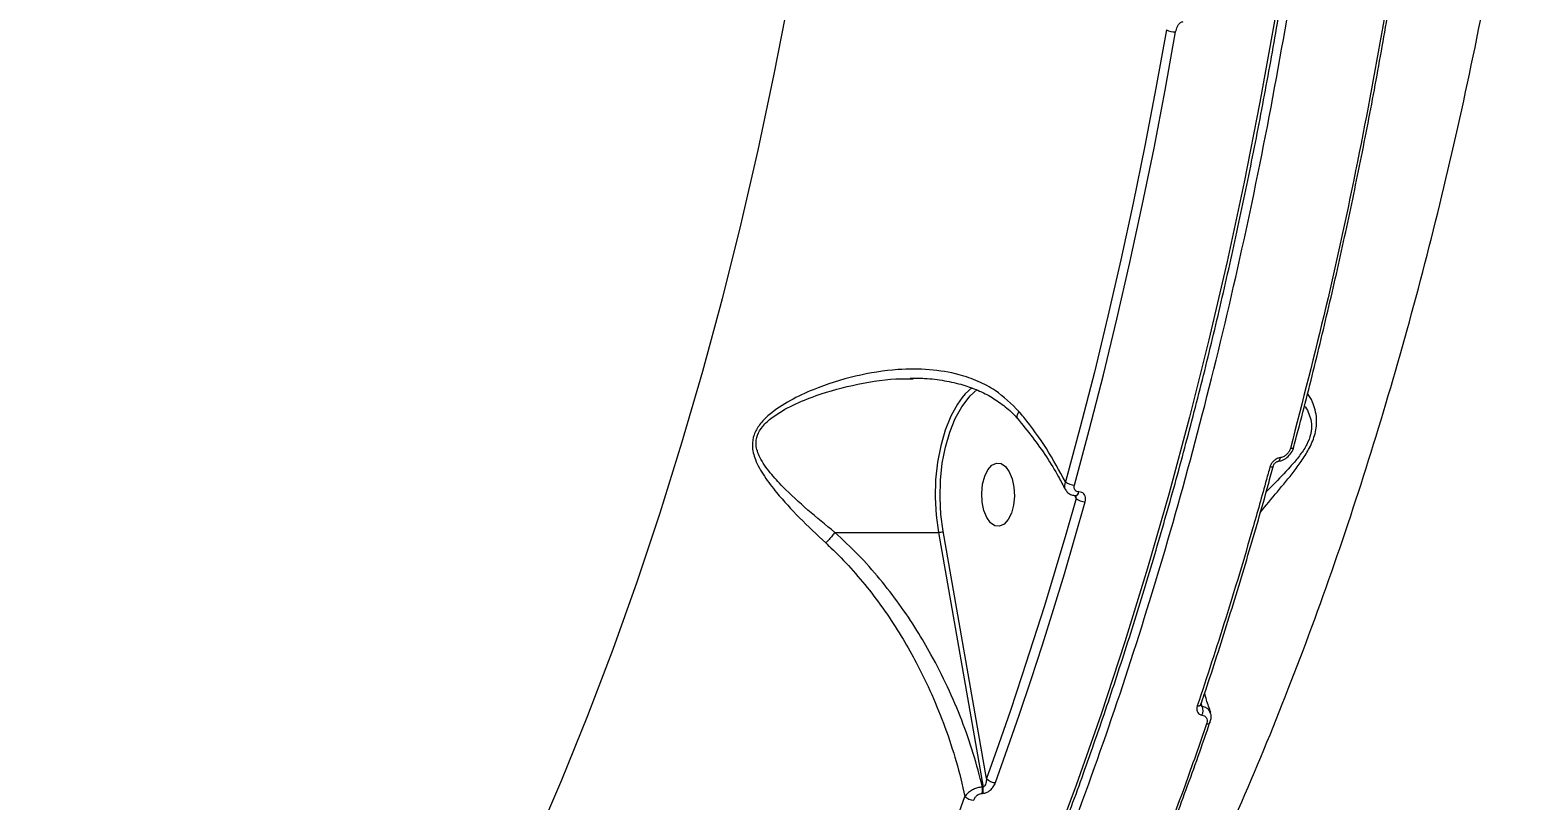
# Model space of a CAD drawing. Header units: millimetres. Extents: x -5238 to 5144, y -3542 to 5092.
# Drawn here: x 1805.8 to 2017.6, y -52.4 to 56.9 of the extents above; entities that cross this region are included whole.
import ezdxf

# ---------------------------------------------------------------- set-up
doc = ezdxf.new("R2010")
doc.units = ezdxf.units.MM
for name, color, linetype in [('DIKOM_ОБЪЕКТ', 7, 'Continuous'), ('DIKOM_РАЗМЕР_ЗОНА', 7, 'Continuous'), ('DIKOM_РАЗМЕР_ОБЪЕКТА', 7, 'Continuous')]:
    doc.layers.add(name, color=color, linetype=linetype)
doc.styles.add('style1', font='arial.ttf', dxfattribs={"width": 0.8})
doc.dimstyles.new('1-50', dxfattribs={"dimtxt": 300, "dimasz": 200, "dimexe": 100, "dimexo": 0, "dimgap": 100, "dimtad": 1, "dimtxsty": 'style1', "dimcen": 200, "dimclrd": 7, "dimclre": 7, "dimclrt": 7, "dimadec": 1, "dimazin": 2, "dimtfac": 1, "dimtmove": 0, "dimatfit": 2, "dimfxl": 0, "dimlwd": 25, "dimlwe": 18, "dimarcsym": 0})

# ---------------------------------------------------------------- blocks, each defined once
blk = doc.blocks.new('*D0')
at = {"layer": 'Defpoints', "color": 0, "transparency": 16777216}
for p in [(2469.51, 3229.24), (-4251.52, -643.28), (-419.57, -643.28)]:
    blk.add_point(p, dxfattribs=at)
at = {"layer": 'DIKOM_РАЗМЕР_ОБЪЕКТА', "color": 7, "lineweight": 18, "transparency": 16777216}
for p, q in [((2469.51, 3229.24), (-4351.52, 3229.24)), ((-419.57, -643.28), (-4351.52, -643.28))]:
    blk.add_line(p, q, dxfattribs=at)
at = {"layer": 'DIKOM_РАЗМЕР_ОБЪЕКТА', "color": 7, "lineweight": 25, "transparency": 16777216}
blk.add_line((-4251.52, 3029.24), (-4251.52, -443.28), dxfattribs=at)
at = {"layer": 'DIKOM_РАЗМЕР_ОБЪЕКТА', "color": 7, "transparency": 16777216}
for points in [[(-4284.86, 3029.24), (-4218.19, 3029.24), (-4251.52, 3229.24)], [(-4284.86, -443.28), (-4218.19, -443.28), (-4251.52, -643.28)]]:
    blk.add_solid(points, dxfattribs=at)
at = {"layer": 'DIKOM_РАЗМЕР_ОБЪЕКТА', "color": 7, "transparency": 16777216, "insert": (-4504.8, 1292.98), "char_height": 300, "attachment_point": 5, "rotation": 90, "style": 'style1'}
blk.add_mtext('3900', dxfattribs=at)
blk = doc.blocks.new('*D1')
at = {"layer": 'Defpoints', "color": 0, "transparency": 16777216}
for p in [(-4787.63, 5091.56), (3144.22, 5091.56), (-2554.16, -2403.28)]:
    blk.add_point(p, dxfattribs=at)
at = {"layer": 'DIKOM_РАЗМЕР_ЗОНА', "color": 7, "lineweight": 18, "transparency": 16777216}
for p, q in [((3144.22, 5091.56), (-4887.63, 5091.56)), ((-2554.16, -2403.28), (-4887.63, -2403.28))]:
    blk.add_line(p, q, dxfattribs=at)
at = {"layer": 'DIKOM_РАЗМЕР_ЗОНА', "color": 7, "lineweight": 25, "transparency": 16777216}
blk.add_line((-4787.63, -2203.28), (-4787.63, 4891.56), dxfattribs=at)
at = {"layer": 'DIKOM_РАЗМЕР_ЗОНА', "color": 7, "transparency": 16777216}
for points in [[(-4820.97, 4891.56), (-4754.3, 4891.56), (-4787.63, 5091.56)], [(-4820.97, -2203.28), (-4754.3, -2203.28), (-4787.63, -2403.28)]]:
    blk.add_solid(points, dxfattribs=at)
at = {"layer": 'DIKOM_РАЗМЕР_ЗОНА', "color": 7, "transparency": 16777216, "insert": (-5040.81, 1344.14), "char_height": 300, "attachment_point": 5, "rotation": 90, "style": 'style1'}
blk.add_mtext('7500', dxfattribs=at)
blk = doc.blocks.new('*D2')
at = {"layer": 'Defpoints', "color": 0, "transparency": 16777216}
for p in [(5144.22, 2720.02), (-4054.16, -903.28), (5144.22, -3441.88)]:
    blk.add_point(p, dxfattribs=at)
at = {"layer": 'DIKOM_РАЗМЕР_ЗОНА', "color": 7, "lineweight": 18, "transparency": 16777216}
for p, q in [((5144.22, 2720.02), (5144.22, -3541.88)), ((-4054.16, -903.28), (-4054.16, -3541.88))]:
    blk.add_line(p, q, dxfattribs=at)
at = {"layer": 'DIKOM_РАЗМЕР_ЗОНА', "color": 7, "lineweight": 25, "transparency": 16777216}
blk.add_line((-3854.16, -3441.88), (4944.22, -3441.88), dxfattribs=at)
at = {"layer": 'DIKOM_РАЗМЕР_ЗОНА', "color": 7, "transparency": 16777216}
for points in [[(-3854.16, -3408.54), (-3854.16, -3475.21), (-4054.16, -3441.88)], [(4944.22, -3408.54), (4944.22, -3475.21), (5144.22, -3441.88)]]:
    blk.add_solid(points, dxfattribs=at)
at = {"layer": 'DIKOM_РАЗМЕР_ЗОНА', "color": 7, "transparency": 16777216, "insert": (545.03, -3188.7), "char_height": 300, "attachment_point": 5, "style": 'style1'}
blk.add_mtext('9200', dxfattribs=at)
blk = doc.blocks.new('*D3')
at = {"layer": 'Defpoints', "color": 0, "transparency": 16777216}
for p in [(3889.93, 2956), (-2405.68, -161.05), (3889.93, -2949.28)]:
    blk.add_point(p, dxfattribs=at)
at = {"layer": 'DIKOM_РАЗМЕР_ОБЪЕКТА', "color": 7, "lineweight": 18, "transparency": 16777216}
for p, q in [((3889.93, 2956), (3889.93, -3049.28)), ((-2405.68, -161.05), (-2405.68, -3049.28))]:
    blk.add_line(p, q, dxfattribs=at)
at = {"layer": 'DIKOM_РАЗМЕР_ОБЪЕКТА', "color": 7, "lineweight": 25, "transparency": 16777216}
blk.add_line((-2205.68, -2949.28), (3689.93, -2949.28), dxfattribs=at)
at = {"layer": 'DIKOM_РАЗМЕР_ОБЪЕКТА', "color": 7, "transparency": 16777216}
for points in [[(-2205.68, -2915.95), (-2205.68, -2982.61), (-2405.68, -2949.28)], [(3689.93, -2915.95), (3689.93, -2982.61), (3889.93, -2949.28)]]:
    blk.add_solid(points, dxfattribs=at)
at = {"layer": 'DIKOM_РАЗМЕР_ОБЪЕКТА', "color": 7, "transparency": 16777216, "insert": (742.13, -2696.01), "char_height": 300, "attachment_point": 5, "style": 'style1'}
blk.add_mtext('6300', dxfattribs=at)

msp = doc.modelspace()

# ---------------------------------------------------------------- linework, layer by layer
at = {"layer": 'DIKOM_ОБЪЕКТ', "color": 7, "linetype": 'Continuous', "lineweight": 15}
for p, q in [((1930.718, 7.388), (1931.148, 7.382)), ((1985.212, -2.278), (1985.216, -2.256)), ((1954.082, -9.154), (1954.275, -9.595)), ((1954.213, -9.182), (1954.241, -9.182)), ((1954.241, -9.182), (1954.264, -9.181)), ((1954.695, -8.657), (1954.666, -8.657)), ((1920.036, -14.404), (1934.745, -14.404)), ((1934.745, -14.404), (1941.086, -50.559)), ((1941.577, -49.364), (1935.417, -14.242)), ((1941.086, -50.559), (1940.998, -50.559)), ((1940.931, -51.459), (1941.019, -51.459))]:
    msp.add_line(p, q, dxfattribs=at)
at = {"layer": 'DIKOM_ОБЪЕКТ', "color": 7, "linetype": 'Continuous', "lineweight": 15, "flags": 128}
for points in [[(1993.542, 189.946), (1993.436, 177.758), (1993.148, 165.582), (1992.678, 153.427), (1992.026, 141.304), (1991.194, 129.223), (1990.181, 117.193), (1988.989, 105.226), (1987.619, 93.331), (1986.071, 81.518), (1984.348, 69.797), (1982.45, 58.179), (1980.379, 46.672), (1978.137, 35.287), (1975.726, 24.032), (1973.148, 12.919), (1970.405, 1.955), (1967.499, -8.85), (1964.432, -19.486), (1961.208, -29.945), (1957.83, -40.218), (1954.299, -50.296), (1950.618, -60.171)], [(1922.56, 129.1), (1921.498, 117.633), (1920.256, 106.233), (1918.836, 94.913), (1917.239, 83.681), (1915.467, 72.55), (1913.52, 61.528), (1911.401, 50.627), (1909.112, 39.857), (1906.654, 29.227), (1904.031, 18.747), (1901.245, 8.428), (1898.297, -1.721), (1895.192, -11.691), (1891.931, -21.473), (1888.519, -31.057), (1884.957, -40.435), (1881.25, -49.597), (1877.4, -58.535)], [(1967.11, 56.933), (1965.624, 48.668), (1964.049, 40.466), (1962.386, 32.329), (1960.636, 24.262), (1958.8, 16.267), (1956.878, 8.348), (1954.871, 0.509), (1952.78, -7.247)], [(1954.056, -7.685), (1956.151, 0.088), (1958.162, 7.944), (1960.088, 15.88), (1961.929, 23.893), (1963.683, 31.978), (1965.349, 40.133), (1966.928, 48.354), (1968.417, 56.636)], [(1938.11, 4.729), (1937.462, 3.813), (1936.514, 2.087), (1935.712, 0.101), (1935.076, -2.1), (1934.621, -4.462), (1934.356, -6.932), (1934.288, -9.452), (1934.418, -11.962), (1934.745, -14.404)], [(1935.417, -14.242), (1935.1, -11.874), (1934.974, -9.44), (1935.039, -6.997), (1935.296, -4.602), (1935.738, -2.311), (1936.355, -0.177), (1937.132, 1.749), (1938.051, 3.422), (1939.091, 4.804), (1939.259, 4.988)], [(1939.516, 6.179), (1938.534, 5.238), (1938.11, 4.729)], [(1939.259, 4.988), (1940.227, 5.862), (1940.264, 5.89)], [(1983.247, -3.809), (1983.215, -3.975), (1983.166, -4.116), (1983.101, -4.225), (1983.024, -4.299), (1982.937, -4.334), (1982.928, -4.335)], [(1984.708, -2.48), (1984.859, -2.472), (1984.989, -2.447), (1985.093, -2.408), (1985.167, -2.354), (1985.208, -2.289), (1985.212, -2.278)], [(1945.219, -6.802), (1945.464, -7.991), (1945.527, -9.266), (1945.402, -10.524), (1945.1, -11.662), (1944.645, -12.589), (1944.073, -13.23), (1943.432, -13.532), (1942.773, -13.471), (1942.15, -13.052), (1941.613, -12.309), (1941.205, -11.302), (1940.96, -10.113), (1940.897, -8.838), (1941.022, -7.58), (1941.324, -6.442), (1941.779, -5.515), (1942.35, -4.874), (1942.992, -4.572), (1943.651, -4.633), (1944.274, -5.052), (1944.811, -5.795), (1945.219, -6.802)], [(1981.792, -5.13), (1981.949, -5.121), (1982.083, -5.094), (1982.189, -5.051), (1982.261, -4.993), (1982.298, -4.922), (1982.299, -4.917)], [(1954.275, -9.595), (1952.814, -14.713), (1951.316, -19.792), (1949.782, -24.829), (1948.212, -29.824), (1946.606, -34.776), (1944.965, -39.684), (1943.289, -44.547), (1941.577, -49.364)], [(1942.856, -49.937), (1944.572, -45.109), (1946.252, -40.234), (1947.897, -35.314), (1949.507, -30.351), (1951.081, -25.344), (1952.619, -20.295), (1954.12, -15.204), (1955.584, -10.074)], [(1971.488, -39.052), (1971.646, -39.041), (1971.781, -39.01), (1971.889, -38.959), (1971.964, -38.891), (1972.002, -38.818)], [(1973.321, -41.382), (1973.322, -41.377), (1973.33, -41.347)]]:
    msp.add_lwpolyline(points, dxfattribs=at)
at = {"layer": 'DIKOM_ОБЪЕКТ', "color": 7, "linetype": 'Continuous', "lineweight": 15}
for centre, radius, start, end in [((1968.403, 59.605), 2.969, 244.17674, 270.26984), ((1954.059, -5.601), 2.084, 232.15657, 269.91009), ((1954.073, -8.603), 0.596, 283.73457, 354.74736), ((1954.085, -8.595), 0.613, 287.04675, 354.16667), ((1955.574, -8.071), 2.002, 229.54731, 270.29477), ((1934.76, -12.995), 1.41, 269.3705, 297.76275), ((1970.752, -39.663), 1.561, 334.10472, 18.96316), ((1972.898, -41.117), 0.499, 259.95098, 327.8521), ((1939.216, -50.879), 1.811, 341.32456, 10.17188), ((1939.304, -50.879), 1.811, 341.32456, 10.17188), ((1942.862, -48.212), 1.726, 221.88278, 269.81104), ((1511.845, 102.307), 453.677, 330.98853, 340.13055), ((1939.777, -50.672), 1.752, 223.90298, 269.39304)]:
    msp.add_arc(centre, radius, start, end, dxfattribs=at)
for points, knots in [([(1826.069, -218.804), (1828.437, -217.792), (1834.71, -215.11), (1844.706, -209.357), (1856.143, -201.641), (1867.436, -192.541), (1878.551, -182.126), (1889.242, -170.607), (1899.481, -158.055), (1909.253, -144.555), (1918.717, -129.887), (1927.825, -114.052), (1936.538, -97.078), (1944.566, -79.547), (1951.919, -61.575), (1958.617, -43.28), (1964.859, -24.149), (1970.607, -4.209), (1975.831, 16.491), (1980.479, 37.787), (1984.526, 59.625), (1987.957, 81.938), (1990.775, 104.804), (1992.943, 128.166), (1994.439, 151.953), (1995.228, 175.643), (1995.325, 199.154), (1994.758, 222.414), (1993.519, 245.802), (1991.584, 269.243), (1988.931, 292.644), (1985.866, 314.151), (1983.454, 327.674), (1982.387, 333.655)], [0, 0, 0, 0, 0.0198042, 0.0524655, 0.0851016, 0.1186856, 0.1522971, 0.1858812, 0.2185173, 0.2511785, 0.2838146, 0.3173987, 0.35101, 0.384594, 0.4160551, 0.4475386, 0.4789995, 0.5113068, 0.5436382, 0.5759453, 0.6085815, 0.6412427, 0.6738789, 0.7074631, 0.7410746, 0.7746587, 0.8072948, 0.8399561, 0.8725923, 0.9061765, 0.939788, 0.9733721, 1, 1, 1, 1]), ([(1925.631, -137.481), (1926.754, -136.257), (1931.15, -131.466), (1938.486, -122.018), (1947.516, -109.299), (1956.064, -95.673), (1964.145, -81.312), (1971.884, -65.963), (1979.24, -49.642), (1986.178, -32.385), (1992.551, -14.559), (1998.349, 3.761), (2003.576, 22.494), (2008.316, 41.932), (2012.531, 62.039), (2016.195, 82.758), (2019.23, 103.653), (2021.642, 124.65), (2023.446, 145.672), (2024.671, 167.044), (2025.29, 188.705), (2025.288, 210.586), (2024.699, 230.692), (2023.722, 249), (2022.826, 259.976), (2022.377, 265.47)], [0, 0, 0, 0, 0.0158441, 0.0620121, 0.1081425, 0.1530046, 0.1979011, 0.2427631, 0.2889248, 0.3351239, 0.3812855, 0.4262213, 0.4711917, 0.5161276, 0.5623627, 0.6086352, 0.6548704, 0.6999184, 0.7450011, 0.7900492, 0.8363967, 0.8827817, 0.9291293, 0.9645313, 1, 1, 1, 1]), ([(1825.64, -218.432), (1826.22, -218.185), (1828.737, -217.112), (1833.155, -214.902), (1838.888, -211.797), (1844.572, -208.366), (1850.205, -204.639), (1855.784, -200.614), (1861.303, -196.293), (1866.759, -191.68), (1872.146, -186.779), (1877.463, -181.594), (1882.703, -176.128), (1887.863, -170.385), (1892.94, -164.371), (1897.929, -158.089), (1902.826, -151.544), (1907.629, -144.742), (1912.333, -137.687), (1916.935, -130.385), (1921.431, -122.842), (1925.819, -115.062), (1930.094, -107.053), (1934.254, -98.82), (1938.295, -90.369), (1942.215, -81.707), (1946.011, -72.839), (1949.679, -63.774), (1953.218, -54.518), (1956.624, -45.077), (1959.896, -35.458), (1963.029, -25.67), (1966.023, -15.719), (1968.875, -5.613), (1971.583, 4.641), (1974.145, 15.035), (1976.558, 25.561), (1978.822, 36.211), (1980.935, 46.977), (1982.894, 57.851), (1984.698, 68.826), (1986.347, 79.892), (1987.839, 91.041), (1989.172, 102.266), (1990.347, 113.557), (1991.361, 124.906), (1992.214, 136.305), (1992.906, 147.745), (1993.436, 159.217), (1993.801, 170.713), (1993.99, 180.96), (1994.016, 187.373), (1994.027, 189.947)], [0, 0, 0, 0, 0.0060959, 0.0264822, 0.0468744, 0.0672726, 0.087676, 0.1080843, 0.128497, 0.1489134, 0.1693331, 0.1897557, 0.2101803, 0.2306068, 0.2510346, 0.2714636, 0.2918929, 0.3123229, 0.3327529, 0.3531831, 0.373613, 0.3940427, 0.4144718, 0.4349005, 0.4553289, 0.4757566, 0.4961837, 0.5166105, 0.5370365, 0.5574621, 0.5778872, 0.5983116, 0.6187357, 0.6391592, 0.6595822, 0.6800048, 0.7004269, 0.7208488, 0.7412702, 0.7616914, 0.7821122, 0.8025326, 0.8229529, 0.8433729, 0.8637927, 0.8842123, 0.9046318, 0.9250511, 0.9454704, 0.9658896, 0.9863088, 1, 1, 1, 1]), ([(2001.388, 80.169), (2000.328, 73.091), (1998.21, 58.935), (1994.286, 38.081), (1989.862, 17.517), (1986.426, 4.185), (1984.708, -2.48)], [0, 0, 0, 0, 0.2485968, 0.4971934, 0.7485966, 1, 1, 1, 1]), ([(1985.181, -2.246), (1985.218, -2.11), (1986.191, 1.419), (1987.968, 8.48), (1990.496, 18.939), (1992.862, 29.552), (1995.083, 40.288), (1997.153, 51.14), (1999.063, 62.101), (2000.63, 71.827), (2001.493, 77.932), (2001.83, 80.319)], [0, 0, 0, 0, 0.0052301, 0.1351765, 0.2652452, 0.395409, 0.5256386, 0.6559051, 0.7861715, 0.9164066, 1, 1, 1, 1]), ([(1968.417, 56.636), (1968.484, 56.907), (1968.582, 57.3), (1968.865, 57.744), (1969.088, 57.963), (1969.298, 58.078), (1969.419, 58.09), (1969.474, 58.096)], [0, 0, 0, 0, 0.4299599, 0.6257848, 0.788122, 0.9052225, 1, 1, 1, 1]), ([(1946.182, 2.75), (1945.117, 3.813), (1943.387, 5.539), (1940.387, 7.094), (1937.279, 8.179), (1933.452, 8.801), (1928.5, 8.792), (1922.909, 7.903), (1917.783, 6.282), (1913.687, 4.366), (1911.08, 2.702), (1909.351, 0.982), (1908.479, -0.55), (1908.228, -2.287), (1908.752, -4.309), (1910.01, -6.494), (1912.112, -9.233), (1914.996, -12.377), (1917.492, -14.724), (1918.752, -15.908)], [0, 0, 0, 0, 0.0742579, 0.120506, 0.1678167, 0.2375794, 0.3094463, 0.4056708, 0.5047068, 0.5602499, 0.6168554, 0.6484773, 0.6753893, 0.7024606, 0.7386868, 0.7871119, 0.8368202, 0.9176548, 1, 1, 1, 1]), ([(1920.036, -14.404), (1918.745, -13.352), (1916.143, -11.229), (1913.1, -8.424), (1910.815, -5.949), (1909.426, -4.015), (1908.771, -2.182), (1908.953, -0.605), (1909.807, 0.77), (1911.522, 2.281), (1914.121, 3.731), (1918.18, 5.385), (1923.328, 6.735), (1927.848, 7.462), (1930.309, 7.399), (1930.718, 7.388)], [0, 0, 0, 0, 0.1162024, 0.2342863, 0.3025413, 0.3719286, 0.4204469, 0.4555558, 0.4906425, 0.5332263, 0.6110106, 0.6910122, 0.8296808, 0.9716408, 1, 1, 1, 1]), ([(1930.721, 7.466), (1931.415, 7.474), (1933.069, 7.492), (1935.592, 7.178), (1938.117, 6.603), (1940.386, 5.8), (1942.409, 4.776), (1944.23, 3.459), (1945.398, 2.449), (1945.88, 1.818), (1945.911, 1.777)], [0, 0, 0, 0, 0.1197137, 0.2856902, 0.444912, 0.5793422, 0.7202229, 0.857731, 0.9905993, 1, 1, 1, 1]), ([(1980.428, -11.572), (1981.234, -10.602), (1982.797, -8.717), (1984.875, -6.224), (1986.413, -4.127), (1987.509, -2.35), (1988.349, -0.28), (1988.493, 1.57), (1988.24, 3.003), (1987.814, 4.296), (1987.388, 4.947), (1987.139, 5.328)], [0, 0, 0, 0, 0.1743907, 0.3386519, 0.4220925, 0.5078863, 0.6052425, 0.7179988, 0.7994706, 0.8828676, 1, 1, 1, 1]), ([(1946.182, 2.75), (1946.168, 2.73), (1946.05, 2.56), (1945.891, 2.259), (1945.821, 1.941), (1945.906, 1.84), (1945.941, 1.799)], [0, 0, 0, 0, 0.0466468, 0.3961069, 0.7514266, 1, 1, 1, 1]), ([(1952.78, -7.247), (1951.92, -5.66), (1950.234, -2.549), (1947.816, 0.761), (1946.407, 2.477), (1946.182, 2.75)], [0, 0, 0, 0, 0.4665317, 0.9150126, 1, 1, 1, 1]), ([(1986.679, 3.542), (1986.735, 3.48), (1986.994, 3.189), (1987.358, 2.432), (1987.714, 1.345), (1987.744, 0.29), (1987.524, -0.811), (1987.224, -1.566), (1986.626, -2.651), (1985.853, -3.755), (1984.29, -5.579), (1982.694, -7.209), (1981.587, -8.334), (1981.26, -8.666)], [0, 0, 0, 0, 0.0284442, 0.1325353, 0.2362235, 0.339815, 0.3714958, 0.4647478, 0.4869079, 0.5917186, 0.6972458, 0.9104781, 1, 1, 1, 1]), ([(1945.922, 1.788), (1946.662, 0.893), (1948.153, -0.908), (1950.102, -3.698), (1951.648, -6.17), (1952.424, -7.71), (1952.719, -8.296)], [0, 0, 0, 0, 0.2735902, 0.5506801, 0.8289622, 1, 1, 1, 1]), ([(1983.247, -3.809), (1983.214, -3.815), (1983.032, -3.846), (1982.694, -3.978), (1982.286, -4.282), (1981.957, -4.681), (1981.847, -4.981), (1981.792, -5.13)], [0, 0, 0, 0, 0.053519, 0.2898248, 0.5263528, 0.7631235, 1, 1, 1, 1]), ([(1982.932, -4.306), (1983.114, -4.278), (1983.568, -4.207), (1984.245, -3.793), (1984.854, -3.138), (1985.154, -2.583), (1985.209, -2.284), (1985.21, -2.277)], [0, 0, 0, 0, 0.1754004, 0.4368536, 0.7104142, 0.9927283, 1, 1, 1, 1]), ([(1984.708, -2.48), (1984.653, -2.631), (1984.544, -2.932), (1984.214, -3.334), (1983.805, -3.639), (1983.465, -3.772), (1983.282, -3.803), (1983.247, -3.809)], [0, 0, 0, 0, 0.2363778, 0.4726088, 0.7091525, 0.945853, 1, 1, 1, 1]), ([(1981.792, -5.13), (1981.631, -5.719), (1980.827, -8.665), (1978.791, -15.883), (1975.572, -26.673), (1972.85, -34.924), (1971.488, -39.052)], [0, 0, 0, 0, 0.0507678, 0.2538467, 0.6266961, 1, 1, 1, 1]), ([(1971.993, -38.815), (1972.155, -38.346), (1973.422, -34.678), (1975.667, -27.639), (1978.703, -17.688), (1980.904, -10.099), (1982.051, -5.794), (1982.285, -4.914)], [0, 0, 0, 0, 0.0430524, 0.3365414, 0.6306425, 0.9244729, 1, 1, 1, 1]), ([(1982.3, -4.923), (1982.302, -4.915), (1982.31, -4.873), (1982.365, -4.755), (1982.471, -4.609), (1982.609, -4.48), (1982.754, -4.388), (1982.875, -4.343), (1982.915, -4.339), (1982.929, -4.338)], [0, 0, 0, 0, 0.0433126, 0.2263665, 0.3994697, 0.566245, 0.7382775, 0.9087003, 1, 1, 1, 1]), ([(1952.78, -7.247), (1952.73, -7.4), (1952.623, -7.731), (1952.633, -8.093), (1952.739, -8.244), (1952.759, -8.273)], [0, 0, 0, 0, 0.4118859, 0.8888485, 1, 1, 1, 1]), ([(1952.759, -8.295), (1952.857, -8.454), (1953.072, -8.801), (1953.609, -9.125), (1954.023, -9.159), (1954.213, -9.174)], [0, 0, 0, 0, 0.3135325, 0.6835026, 1, 1, 1, 1]), ([(1954.666, -8.657), (1954.576, -8.647), (1954.395, -8.628), (1954.186, -8.478), (1954.048, -8.254), (1953.997, -7.977), (1954.037, -7.778), (1954.056, -7.685)], [0, 0, 0, 0, 0.195135, 0.3901033, 0.5932579, 0.8110731, 1, 1, 1, 1]), ([(1954.183, -9.189), (1954.205, -9.186), (1954.25, -9.178), (1954.264, -9.187), (1954.258, -9.183), (1954.257, -9.183)], [0, 0, 0, 0, 0.4726273, 0.9804279, 1, 1, 1, 1]), ([(1954.206, -9.185), (1954.227, -9.249), (1954.269, -9.381), (1954.273, -9.522), (1954.275, -9.595)], [0, 0, 0, 0, 0.4848706, 1, 1, 1, 1]), ([(1955.584, -10.074), (1955.612, -9.939), (1955.671, -9.65), (1955.601, -9.247), (1955.402, -8.92), (1955.095, -8.7), (1954.828, -8.672), (1954.695, -8.657)], [0, 0, 0, 0, 0.1890529, 0.4045277, 0.6068727, 0.8033562, 1, 1, 1, 1]), ([(1920.033, -14.406), (1919.917, -14.568), (1919.686, -14.892), (1919.276, -15.371), (1918.96, -15.706), (1918.801, -15.861), (1918.752, -15.908)], [0, 0, 0, 0, 0.3253048, 0.6505589, 0.8925589, 1, 1, 1, 1]), ([(1920.033, -14.406), (1920.033, -14.405), (1920.034, -14.405), (1920.035, -14.405), (1920.035, -14.404), (1920.036, -14.404)], [0, 0, 0, 0, 0.2753037, 0.6958369, 1, 1, 1, 1]), ([(1940.998, -50.559), (1940.585, -48.968), (1939.761, -45.786), (1938.09, -41.034), (1936.096, -36.327), (1933.939, -32.083), (1931.635, -28.167), (1929.23, -24.576), (1926.444, -20.968), (1923.403, -17.523), (1921.156, -15.445), (1920.033, -14.406)], [0, 0, 0, 0, 0.1183256, 0.236652, 0.3581432, 0.4796268, 0.5712582, 0.6768293, 0.7823888, 0.8912058, 1, 1, 1, 1]), ([(1918.752, -15.908), (1918.997, -16.135), (1920.229, -17.277), (1922.351, -19.468), (1925.916, -23.696), (1929.006, -28.218), (1931.833, -33.244), (1933.854, -37.409), (1935.748, -42.113), (1937.348, -46.947), (1938.126, -50.241), (1938.514, -51.887)], [0, 0, 0, 0, 0.0242952, 0.1222483, 0.2202185, 0.421516, 0.5118886, 0.6322359, 0.7525915, 0.8762954, 1, 1, 1, 1]), ([(1973.416, -39.977), (1973.193, -39.387), (1972.839, -38.451), (1972.624, -37.538), (1972.545, -37.201)], [0, 0, 0, 0, 0.6307057, 1, 1, 1, 1]), ([(1971.488, -39.052), (1971.473, -39.103), (1971.413, -39.3), (1971.399, -39.631), (1971.524, -39.985), (1971.778, -40.247), (1972.03, -40.312), (1972.156, -40.344)], [0, 0, 0, 0, 0.0825688, 0.321716, 0.5513416, 0.7756251, 1, 1, 1, 1]), ([(1972.228, -39.156), (1972.189, -39.143), (1972.144, -39.128), (1972.064, -39.066), (1972.006, -39.001), (1971.979, -38.923), (1971.971, -38.899)], [0, 0, 0, 0, 0.3389551, 0.3907462, 0.8102401, 1, 1, 1, 1]), ([(1971.979, -38.938), (1971.976, -38.931), (1971.973, -38.918), (1971.996, -38.846), (1972.004, -38.82)], [0, 0, 0, 0, 0.6325379, 1, 1, 1, 1]), ([(1972.228, -39.156), (1972.201, -39.091), (1972.136, -38.937), (1972.072, -38.783), (1972.035, -38.694)], [0, 0, 0, 0, 0.4168232, 1, 1, 1, 1]), ([(1973.317, -40.012), (1973.29, -39.915), (1973.215, -39.642), (1972.845, -39.318), (1972.434, -39.21), (1972.228, -39.156)], [0, 0, 0, 0, 0.2137603, 0.6060699, 1, 1, 1, 1]), ([(1973.293, -41.374), (1973.35, -41.202), (1973.487, -40.792), (1973.476, -40.283), (1973.336, -40.017), (1973.31, -39.968)], [0, 0, 0, 0, 0.3697292, 0.8830622, 1, 1, 1, 1]), ([(1972.811, -41.608), (1971.782, -44.56), (1968.772, -53.193), (1963.459, -67.076), (1956.717, -83.052), (1949.574, -98.459), (1944.477, -108.16), (1941.929, -113.011)], [0, 0, 0, 0, 0.1144543, 0.3347644, 0.5550759, 0.7775384, 1, 1, 1, 1]), ([(1942.419, -112.71), (1942.421, -112.707), (1943.888, -110.084), (1946.681, -104.624), (1950.837, -96.324), (1954.854, -87.772), (1958.759, -79.013), (1962.537, -70.046), (1966.191, -60.887), (1969.7, -51.521), (1972.062, -44.996), (1973.216, -41.547), (1973.287, -41.334)], [0, 0, 0, 0, 0.0001511, 0.1238675, 0.2477157, 0.3716653, 0.4956882, 0.6197527, 0.743821, 0.8678585, 0.9918362, 1, 1, 1, 1]), ([(1972.156, -40.344), (1972.281, -40.376), (1972.531, -40.44), (1972.78, -40.698), (1972.902, -41.045), (1972.885, -41.368), (1972.826, -41.559), (1972.811, -41.608)], [0, 0, 0, 0, 0.2256829, 0.4513606, 0.6801923, 0.9176148, 1, 1, 1, 1]), ([(1889.538, -184.656), (1890.681, -184.533), (1897.665, -183.782), (1910.472, -182.098), (1927.956, -179.588), (1945.421, -176.737), (1962.863, -173.581), (1980.278, -170.111), (1997.661, -166.33), (2015.007, -162.238), (2032.311, -157.837), (2049.569, -153.127), (2066.777, -148.109), (2083.928, -142.784), (2101.019, -137.153), (2118.045, -131.218), (2135.001, -124.979), (2151.883, -118.44), (2168.685, -111.6), (2185.403, -104.461), (2202.032, -97.027), (2218.568, -89.297), (2235.005, -81.274), (2251.341, -72.962), (2267.566, -64.355), (2283.298, -55.698), (2293.556, -49.777), (2298.494, -46.927)], [0, 0, 0, 0, 0.008022, 0.0490036, 0.0900236, 0.131083, 0.1721823, 0.2133228, 0.2545046, 0.2957283, 0.3369944, 0.3783032, 0.4196553, 0.4610503, 0.5024886, 0.5439704, 0.5854952, 0.6270632, 0.6686738, 0.7103268, 0.7520221, 0.7937587, 0.8355366, 0.8773547, 0.9192127, 0.9611097, 1, 1, 1, 1]), ([(1940.998, -50.559), (1940.917, -50.565), (1940.651, -50.583), (1940.164, -50.706), (1939.557, -50.971), (1938.993, -51.344), (1938.664, -51.675), (1938.535, -51.858), (1938.514, -51.887)], [0, 0, 0, 0, 0.0891903, 0.2936317, 0.4896041, 0.7163501, 0.9545539, 1, 1, 1, 1]), ([(1941.019, -51.459), (1941.081, -51.456), (1941.292, -51.445), (1941.68, -51.31), (1942.144, -50.997), (1942.585, -50.529), (1942.76, -50.146), (1942.856, -49.937)], [0, 0, 0, 0, 0.0796394, 0.2757176, 0.4707616, 0.71056, 1, 1, 1, 1]), ([(1941.577, -49.364), (1941.563, -49.526), (1941.537, -49.812), (1941.434, -50.171), (1941.324, -50.392), (1941.227, -50.502), (1941.155, -50.551), (1941.107, -50.557), (1941.086, -50.559)], [0, 0, 0, 0, 0.3509408, 0.6182292, 0.802887, 0.8792675, 0.9492373, 1, 1, 1, 1]), ([(1939.758, -52.424), (1939.823, -52.285), (1939.937, -52.039), (1940.221, -51.743), (1940.511, -51.55), (1940.756, -51.467), (1940.89, -51.461), (1940.931, -51.459)], [0, 0, 0, 0, 0.3025175, 0.5346479, 0.7254052, 0.917073, 1, 1, 1, 1])]:
    msp.add_open_spline(points, degree=3, knots=knots, dxfattribs=at)

# ---------------------------------------------------------------- dimensions: what is measured, and where the dimension line sits
at = {"layer": 'DIKOM_РАЗМЕР_ЗОНА'}
dim = msp.add_linear_dim(base=(-4787.635, 5091.556), p1=(-2554.164, -2403.276), p2=(3144.22, 5091.556), angle=90, text='7500', dimstyle='1-50', dxfattribs=at)
dim.commit()
dim.dimension.update_dxf_attribs({"geometry": '*D1', "text_midpoint": (-4787.635, 1344.14), "dimtype": 160})
dim = msp.add_linear_dim(base=(5144.22, -3441.876), p1=(-4054.164, -903.276), p2=(5144.22, 2720.022), text='9200', dimstyle='1-50', dxfattribs=at)
dim.commit()
dim.dimension.update_dxf_attribs({"geometry": '*D2', "text_midpoint": (545.028, -3441.876), "dimtype": 160})
at = {"layer": 'DIKOM_РАЗМЕР_ОБЪЕКТА'}
dim = msp.add_linear_dim(base=(-4251.523, -643.276), p1=(2469.506, 3229.243), p2=(-419.568, -643.276), angle=90, text='3900', dimstyle='1-50', dxfattribs=at)
dim.commit()
dim.dimension.update_dxf_attribs({"geometry": '*D0', "text_midpoint": (-4251.523, 1292.984), "dimtype": 160})
dim = msp.add_linear_dim(base=(3889.931, -2949.281), p1=(-2405.679, -161.052), p2=(3889.931, 2956.002), text='6300', dimstyle='1-50', dxfattribs=at)
dim.commit()
dim.dimension.update_dxf_attribs({"geometry": '*D3', "text_midpoint": (742.126, -2949.281), "dimtype": 160})

doc.saveas('drawing.dxf')
